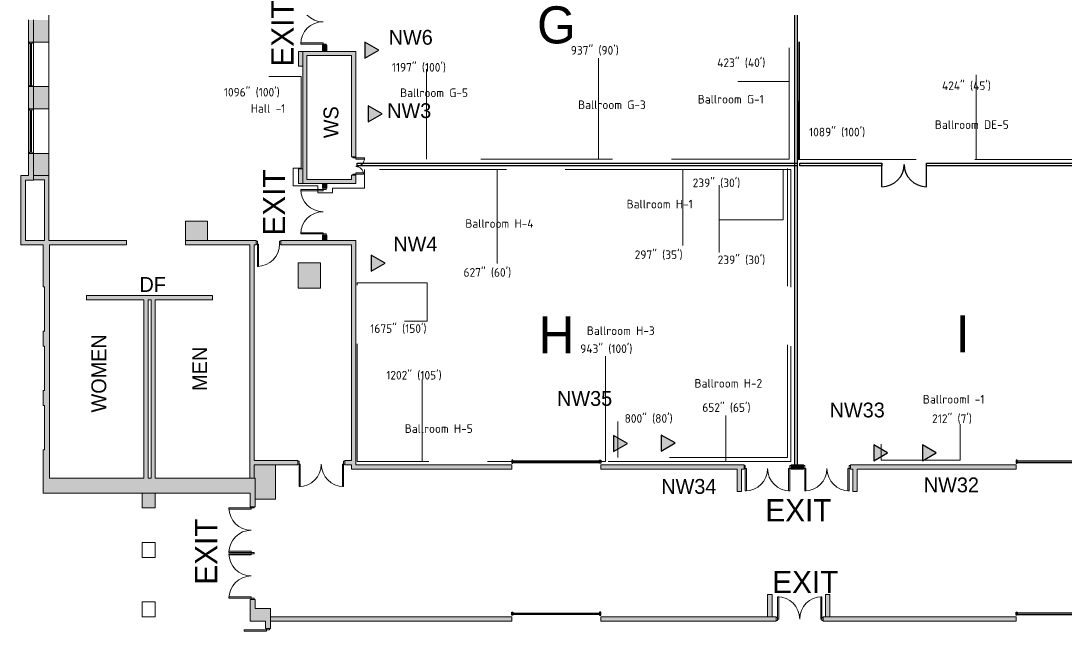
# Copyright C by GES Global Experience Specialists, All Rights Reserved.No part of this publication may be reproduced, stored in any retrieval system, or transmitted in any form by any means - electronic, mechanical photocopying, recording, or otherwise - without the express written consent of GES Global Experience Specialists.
# Model space of a CAD drawing. Header units: inches. Extents: x 619 to 4401, y -2787 to -96.
# Drawn here: x 619 to 2310, y -2763 to -1775 of the extents above; entities that cross this region are included whole.
import ezdxf
from ezdxf.enums import TextEntityAlignment as Align

# ---------------------------------------------------------------- set-up
doc = ezdxf.new("R2010")
doc.units = ezdxf.units.IN
doc.header["$LTSCALE"] = 100
doc.header["$MEASUREMENT"] = 0
doc.linetypes.add('DASHED', pattern=[19.05, 12.7, -6.35])
doc.linetypes.add('DASHEDTINY', pattern=[2.8575, 1.905, -0.9525])
for name, color, linetype, lineweight, true_color in [('AP-Name', 176, 'CONTINUOUS', 18, 0x000080), ('bldg_airwall_text', 176, 'CONTINUOUS', 25, 0x000080), ('WIRE RUN', 200, 'DASHEDTINY', 13, 0xaa00ff)]:
    doc.layers.add(name, color=color, linetype=linetype, lineweight=lineweight, true_color=true_color)
for name, color, linetype, lineweight in [('bldg_airwall', 52, 'DASHED', 25), ('bldg_doors', 7, 'CONTINUOUS', 13), ('bldg_glass', 7, 'CONTINUOUS', 13), ('bldg_text90', 94, 'CONTINUOUS', 25), ('bldg_wallint', 7, 'CONTINUOUS', 13), ('bldg_wallintsol', 7, 'CONTINUOUS', 13), ('data_jack', 110, 'CONTINUOUS', 25), ('LENGTH', 4, 'CONTINUOUS', 18)]:
    doc.layers.add(name, color=color, linetype=linetype, lineweight=lineweight)
doc.layers.add('bldg_doors_service', color=7, linetype='CONTINUOUS')
doc.styles.add('bldgtx30', font='bldgtx30')
doc.styles.add('bldgtx36', font='bldgtx36')
doc.styles.add('iso3098', font='iso3098')
doc.styles.add('showtx24', font='showtx24')

msp = doc.modelspace()

# ---------------------------------------------------------------- hatches: boundary and pattern name
at = {"layer": 'bldg_wallint'}
for points in [[(836.6, -2539.5), (815.6, -2539.5), (815.6, -2563.5), (836.6, -2563.5)], [(1023.5, -2726.5), (998.7, -2726.5), (998.7, -2711.7), (990.6, -2711.7), (990.6, -2747), (1015.3, -2747), (1015.3, -2759), (1023.5, -2759)]]:
    msp.add_hatch(color=256, dxfattribs=at).paths.add_polyline_path(points, flags=0)
at = {"layer": 'bldg_wallintsol'}
h = msp.add_hatch(color=256, dxfattribs=at)
h.paths.add_polyline_path([(664.5, -1665.7), (639.6, -1665.7), (639.6, -1701.7), (664.5, -1701.7)], flags=0)
h.paths.add_polyline_path([(664.5, -1773.7), (639.6, -1773.7), (639.6, -1809.7), (664.5, -1809.7)], flags=0)
h.paths.add_polyline_path([(664.5, -1881.7), (639.6, -1881.7), (639.6, -1917.7), (664.5, -1917.7)], flags=0)
h.paths.add_polyline_path([(664.5, -1989.7), (639.6, -1989.7), (639.6, -2025.7), (664.5, -2025.7)], flags=0)
for points in [[(639.6, -1773.7), (631.5, -1773.7), (631.5, -1809.7), (639.6, -1809.7)], [(1075.5, -1824.7), (1068.5, -1824.7), (1068.5, -1848.7), (1075.5, -1848.7)], [(1161.5, -1824.7), (1075.5, -1824.7), (1075.5, -2038.7), (1161.5, -2038.7), (1161.5, -2025.1), (1154.2, -2025.1), (1154.2, -2032.1), (1082.1, -2032.1), (1082.1, -1831.4), (1154.2, -1831.4), (1154.2, -1995.1), (1161.5, -1995.1)], [(1114.5, -1814.7), (1107.2, -1814.7), (1107.2, -1824.7), (1114.5, -1824.7)], [(639.6, -1881.7), (631.5, -1881.7), (631.5, -1917.7), (639.6, -1917.7)], [(1075.5, -2014.7), (1068.5, -2014.7), (1068.5, -2038.7), (1075.5, -2038.7)], [(1114.5, -2038.7), (1107.2, -2038.7), (1107.2, -2046.1), (1114.5, -2046.1)], [(885.5, -2099.5), (885.5, -2130.5), (921.5, -2130.5), (921.5, -2099.5)], [(1000.1, -2130.5), (996.8, -2130.5), (885.5, -2130.5), (885.5, -2137.8), (989.6, -2137.8), (989.6, -2486.7), (989.6, -2515.6), (996.8, -2515.6), (996.8, -2494), (1067.5, -2494), (1067.5, -2486.7), (996.8, -2486.7), (996.8, -2137.8), (1000.1, -2137.8)], [(1161.5, -2130.5), (1040.1, -2130.5), (1040.1, -2137.8), (1154.2, -2137.8), (1154.2, -2215.9), (1154.2, -2486.7), (1143.5, -2486.7), (1143.5, -2494), (1154.2, -2494), (1154.2, -2501), (1413.5, -2501), (1413.5, -2493.7), (1161.5, -2493.7), (1161.5, -2486.7), (1161.5, -2223.1)], [(1114.5, -2122.1), (1107.2, -2122.1), (1107.2, -2130.5), (1114.5, -2130.5)], [(1104, -2167), (1068, -2167), (1068, -2208), (1104, -2208)], [(1031.4, -2494), (996.8, -2494), (996.8, -2515.6), (998.7, -2515.6), (998.7, -2549.3), (1031.4, -2549.3)], [(1789.5, -2493.7), (1781.8, -2493.7), (1557.5, -2493.7), (1557.5, -2501), (1778.2, -2501), (1778.2, -2537), (1785.5, -2537), (1785.5, -2501), (1789.5, -2501)], [(1885.5, -2493.7), (1865.5, -2493.7), (1865.5, -2501), (1885.5, -2501)], [(2229.5, -2493.7), (1969.1, -2493.7), (1961.5, -2493.7), (1961.5, -2501), (1965.5, -2501), (1965.5, -2537), (1972.7, -2537), (1972.7, -2501), (2229.5, -2501)], [(1834.8, -2703.7), (1827.6, -2703.7), (1827.6, -2739.7), (1834.8, -2739.7)], [(1928.3, -2703.7), (1921, -2703.7), (1921, -2739.7), (1928.3, -2739.7)], [(1413.5, -2739.7), (1023.5, -2739.7), (1023.5, -2747), (1413.5, -2747)], [(1841.5, -2739.7), (1557.5, -2739.7), (1557.5, -2747), (1841.5, -2747)], [(2229.5, -2739.7), (1917.5, -2739.7), (1917.5, -2747), (2229.5, -2747)]]:
    msp.add_hatch(color=256, dxfattribs=at).paths.add_polyline_path(points, flags=0)
h = msp.add_hatch(color=256, dxfattribs=at)
h.paths.add_polyline_path([(998.7, -2515.6), (836.6, -2515.6), (836.6, -2227), (929.6, -2227), (929.6, -2219.8), (836.6, -2219.8), (818.6, -2219.8), (725.6, -2219.8), (725.6, -2227), (818.6, -2227), (818.6, -2515.6), (665.6, -2515.6), (665.6, -2137.8), (790.5, -2137.8), (790.5, -2130.5), (664.5, -2130.5), (664.5, -2025.7), (639.6, -2025.7), (639.6, -2032.4), (657.8, -2032.4), (657.8, -2130.5), (627, -2130.5), (627, -2033.2), (639.6, -2033.2), (639.6, -1989.7), (631.5, -1989.7), (631.5, -2025.7), (619.5, -2025.7), (619.5, -2138), (655.5, -2138), (655.5, -2205.7), (657.5, -2205.7), (657.5, -2277.7), (655.5, -2277.7), (655.5, -2301.7), (657.5, -2301.7), (657.5, -2373.7), (655.5, -2373.7), (655.5, -2397.7), (657.5, -2397.7), (657.5, -2469.7), (655.5, -2469.7), (655.5, -2539.5), (990.6, -2539.5), (990.6, -2561.7), (998.7, -2561.7)], flags=0)
h.paths.add_polyline_path([(830, -2515.6), (825.2, -2515.6), (825.2, -2227), (830, -2227)], flags=0)
at = {"layer": 'data_jack'}
for points in [[(1198.3, -1822.7), (1175.9, -1809.7), (1175.9, -1835.6)], [(1203.8, -1925.6), (1181.4, -1912.7), (1181.4, -1938.5)], [(1208.8, -2167.6), (1186.4, -2154.7), (1186.4, -2180.5)], [(1600.8, -2459.4), (1578.4, -2446.5), (1578.4, -2472.3)], [(1677.9, -2458.5), (1655.5, -2445.6), (1655.5, -2471.5)], [(1999.2, -2461.5), (1999.2, -2487.4), (2021.6, -2474.4)], [(2078.1, -2461.3), (2078.1, -2487.2), (2100.5, -2474.2)]]:
    msp.add_hatch(color=256, dxfattribs=at).paths.add_polyline_path(points, flags=0)

# ---------------------------------------------------------------- linework, layer by layer
at = {"layer": 'bldg_airwall', "linetype": 'CONTINUOUS'}
for p, q in [((2012.5, -2043.7), (2012.5, -2007.7)), ((2084.5, -2043.7), (2084.5, -2007.7))]:
    msp.add_line(p, q, dxfattribs=at)
at = {"layer": 'bldg_airwall'}
for points in [[(1871.5, -1631), (1875.5, -1631), (1875.5, -2497.2), (1871.5, -2497.2)], [(1163.5, -2005.7), (1875.5, -2005.7), (1875.5, -2009.7), (1163.5, -2009.7)], [(1879.5, -2005.7), (2012.5, -2005.7), (2012.5, -2009.7), (1879.5, -2009.7)], [(2084.5, -2005.7), (2384.5, -2005.7), (2384.5, -2009.7), (2084.5, -2009.7)]]:
    msp.add_lwpolyline(points, close=True, dxfattribs=at)
at = {"layer": 'bldg_airwall', "linetype": 'CONTINUOUS'}
for centre, start, end in [((2012.5, -2007.7), 270, 0), ((2084.5, -2007.7), 180, 270)]:
    msp.add_arc(centre, 36, start, end, dxfattribs=at)
at = {"layer": 'bldg_doors'}
for p, q in [((1108.3, -1810.7), (1072.3, -1810.7)), ((1072.3, -1810.7), (1072.3, -1812.7)), ((1072.3, -1812.7), (1108.3, -1812.7)), ((1108.3, -1812.7), (1108.3, -1810.7)), ((1108.3, -1814.7), (1108.3, -1812.7)), ((1108.3, -1812.7), (1113.3, -1812.7)), ((1113.3, -1814.7), (1108.3, -1814.7)), ((1113.3, -1812.7), (1113.3, -1814.7)), ((1156.5, -1997.1), (1156.5, -1995.1)), ((1156.5, -1995.1), (1161.5, -1995.1)), ((1161.5, -1995.1), (1161.5, -1997.1)), ((1161.5, -1997.1), (1156.5, -1997.1)), ((1161.5, -1997.1), (1161.5, -1999.1)), ((1175.5, -1997.1), (1161.5, -1997.1)), ((1161.5, -1999.1), (1175.5, -1999.1)), ((1175.5, -1999.1), (1175.5, -1997.1)), ((1156.5, -2023.1), (1156.5, -2025.1)), ((1161.5, -2023.1), (1156.5, -2023.1)), ((1156.5, -2025.1), (1161.5, -2025.1)), ((1173.5, -2021.1), (1161.5, -2021.1)), ((1161.5, -2021.1), (1161.5, -2023.1)), ((1161.5, -2025.1), (1161.5, -2023.1)), ((1161.5, -2023.1), (1173.5, -2023.1)), ((1173.5, -2023.1), (1173.5, -2021.1)), ((1072.3, -2050.1), (1072.3, -2048.1)), ((1072.3, -2048.1), (1108.3, -2048.1)), ((1108.3, -2050.1), (1072.3, -2050.1)), ((1113.3, -2046.1), (1108.3, -2046.1)), ((1108.3, -2046.1), (1108.3, -2048.1)), ((1108.3, -2048.1), (1113.3, -2048.1)), ((1108.3, -2048.1), (1108.3, -2050.1)), ((1113.3, -2048.1), (1113.3, -2046.1)), ((1108.3, -2118.1), (1072.3, -2118.1)), ((1072.3, -2118.1), (1072.3, -2120.1)), ((1072.3, -2120.1), (1108.3, -2120.1)), ((1108.3, -2120.1), (1108.3, -2118.1)), ((1108.3, -2122.1), (1108.3, -2120.1)), ((1108.3, -2120.1), (1113.3, -2120.1)), ((1113.3, -2122.1), (1108.3, -2122.1)), ((1113.3, -2120.1), (1113.3, -2122.1)), ((1002.1, -2131.6), (1000.1, -2131.6)), ((1000.1, -2131.6), (1000.1, -2136.6)), ((1000.1, -2136.6), (1002.1, -2136.6)), ((1002.1, -2136.6), (1002.1, -2131.6)), ((1002.1, -2136.6), (1004.1, -2136.6)), ((1002.1, -2172.6), (1002.1, -2136.6)), ((1004.1, -2136.6), (1004.1, -2172.6)), ((1038.1, -2131.6), (1040.1, -2131.6)), ((1038.1, -2136.6), (1038.1, -2131.6)), ((1040.1, -2136.6), (1038.1, -2136.6)), ((1040.1, -2131.6), (1040.1, -2136.6)), ((1004.1, -2172.6), (1002.1, -2172.6)), ((1069.5, -2487.9), (1067.5, -2487.9)), ((1067.5, -2487.9), (1067.5, -2492.9)), ((1067.5, -2492.9), (1069.5, -2492.9)), ((1069.5, -2492.9), (1069.5, -2487.9)), ((1069.5, -2492.9), (1071.5, -2492.9)), ((1069.5, -2528.9), (1069.5, -2492.9)), ((1071.5, -2492.9), (1071.5, -2528.9)), ((1141.5, -2492.9), (1139.5, -2492.9)), ((1139.5, -2492.9), (1139.5, -2528.9)), ((1141.5, -2487.9), (1143.5, -2487.9)), ((1141.5, -2492.9), (1141.5, -2487.9)), ((1141.5, -2528.9), (1141.5, -2492.9)), ((1143.5, -2492.9), (1141.5, -2492.9)), ((1143.5, -2487.9), (1143.5, -2492.9)), ((1791.5, -2494.9), (1789.5, -2494.9)), ((1789.5, -2494.9), (1789.5, -2499.9)), ((1789.5, -2499.9), (1791.5, -2499.9)), ((1791.5, -2499.9), (1791.5, -2494.9)), ((1791.5, -2499.9), (1793.5, -2499.9)), ((1791.5, -2535.9), (1791.5, -2499.9)), ((1793.5, -2499.9), (1793.5, -2535.9)), ((1863.5, -2499.9), (1861.5, -2499.9)), ((1861.5, -2499.9), (1861.5, -2535.9)), ((1863.5, -2494.9), (1865.5, -2494.9)), ((1863.5, -2499.9), (1863.5, -2494.9)), ((1863.5, -2535.9), (1863.5, -2499.9)), ((1865.5, -2499.9), (1863.5, -2499.9)), ((1865.5, -2494.9), (1865.5, -2499.9)), ((1887.5, -2494.9), (1885.5, -2494.9)), ((1885.5, -2494.9), (1885.5, -2499.9)), ((1885.5, -2499.9), (1887.5, -2499.9)), ((1887.5, -2499.9), (1887.5, -2494.9)), ((1887.5, -2499.9), (1889.5, -2499.9)), ((1887.5, -2535.9), (1887.5, -2499.9)), ((1889.5, -2499.9), (1889.5, -2535.9)), ((1959.5, -2499.9), (1957.5, -2499.9)), ((1957.5, -2499.9), (1957.5, -2535.9)), ((1959.5, -2494.9), (1961.5, -2494.9)), ((1959.5, -2499.9), (1959.5, -2494.9)), ((1959.5, -2535.9), (1959.5, -2499.9)), ((1961.5, -2499.9), (1959.5, -2499.9)), ((1961.5, -2494.9), (1961.5, -2499.9)), ((1071.5, -2528.9), (1069.5, -2528.9)), ((1139.5, -2528.9), (1141.5, -2528.9)), ((1793.5, -2535.9), (1791.5, -2535.9)), ((1861.5, -2535.9), (1863.5, -2535.9)), ((1889.5, -2535.9), (1887.5, -2535.9)), ((1957.5, -2535.9), (1959.5, -2535.9)), ((956.1, -2565.7), (956.1, -2563.7)), ((956.1, -2563.7), (992.1, -2563.7)), ((992.1, -2565.7), (956.1, -2565.7)), ((997.1, -2561.7), (992.1, -2561.7)), ((992.1, -2561.7), (992.1, -2563.7)), ((997.1, -2561.7), (992.1, -2561.7)), ((992.1, -2561.7), (992.1, -2563.7)), ((992.1, -2563.7), (997.1, -2563.7)), ((992.1, -2563.7), (992.1, -2565.7)), ((992.1, -2563.7), (997.1, -2563.7)), ((997.1, -2563.7), (997.1, -2561.7)), ((997.1, -2563.7), (997.1, -2561.7)), ((992.1, -2633.7), (956.1, -2633.7)), ((956.1, -2633.7), (956.1, -2635.7)), ((956.1, -2635.7), (992.1, -2635.7)), ((956.1, -2639.7), (956.1, -2637.7)), ((956.1, -2637.7), (992.1, -2637.7)), ((992.1, -2635.7), (992.1, -2633.7)), ((992.1, -2637.7), (992.1, -2635.7)), ((992.1, -2635.7), (997.1, -2635.7)), ((997.1, -2635.7), (992.1, -2635.7)), ((992.1, -2635.7), (992.1, -2637.7)), ((997.1, -2637.7), (992.1, -2637.7)), ((992.1, -2637.7), (992.1, -2639.7)), ((992.1, -2637.7), (997.1, -2637.7)), ((997.1, -2635.7), (997.1, -2637.7)), ((997.1, -2637.7), (997.1, -2635.7)), ((992.1, -2639.7), (956.1, -2639.7)), ((992.1, -2707.7), (956.1, -2707.7)), ((956.1, -2707.7), (956.1, -2709.7)), ((956.1, -2709.7), (992.1, -2709.7)), ((992.1, -2709.7), (992.1, -2707.7)), ((992.1, -2711.7), (992.1, -2709.7)), ((992.1, -2711.7), (992.1, -2709.7)), ((992.1, -2709.7), (997.1, -2709.7)), ((997.1, -2711.7), (992.1, -2711.7)), ((997.1, -2711.7), (992.1, -2711.7)), ((997.1, -2709.7), (997.1, -2711.7)), ((997.1, -2709.7), (997.1, -2711.7)), ((1845.5, -2707.4), (1843.5, -2707.4)), ((1843.5, -2707.4), (1843.5, -2743.4)), ((1845.5, -2743.4), (1845.5, -2707.4)), ((1913.5, -2743.4), (1913.5, -2707.4)), ((1913.5, -2707.4), (1915.5, -2707.4)), ((1915.5, -2707.4), (1915.5, -2743.4)), ((1843.5, -2740.9), (1841.5, -2740.9)), ((1841.5, -2740.9), (1841.5, -2745.9)), ((1841.5, -2745.9), (1843.5, -2745.9)), ((1843.5, -2745.9), (1843.5, -2740.9)), ((1843.5, -2743.4), (1845.5, -2743.4)), ((1915.5, -2743.4), (1913.5, -2743.4)), ((1915.5, -2740.9), (1917.5, -2740.9)), ((1915.5, -2745.9), (1915.5, -2740.9)), ((1917.5, -2745.9), (1915.5, -2745.9)), ((1917.5, -2740.9), (1917.5, -2745.9)), ((980.9, -2763), (980.9, -2761)), ((980.9, -2761), (1016.9, -2761)), ((1016.9, -2763), (980.9, -2763)), ((1021.9, -2759), (1016.9, -2759)), ((1016.9, -2759), (1016.9, -2761)), ((1016.9, -2761), (1021.9, -2761)), ((1016.9, -2761), (1016.9, -2763)), ((1021.9, -2761), (1021.9, -2759))]:
    msp.add_line(p, q, dxfattribs=at)
for centre, radius, start, end in [((1108.3, -1740.7), 36, 180, -90), ((1108.3, -1812.7), 36, 90, 180), ((1161.5, -1997.1), 14, 270, 0), ((1161.5, -2023.1), 12, 0, 90), ((1108.3, -2048.1), 36, 180, -90), ((1108.3, -2120.1), 36, 90, 180), ((1002.1, -2136.6), 36, 270, 0), ((1069.5, -2492.9), 36, -90, 0), ((1141.5, -2492.9), 36, 180, 270), ((1791.5, -2499.9), 36, -90, 0), ((1863.5, -2499.9), 36, 180, 270), ((1887.5, -2499.9), 36, -90, 0), ((1959.5, -2499.9), 36, 180, 270), ((992.1, -2563.7), 36, 180, -90), ((992.1, -2635.7), 36, 90, 180), ((992.1, -2637.7), 36, 180, -90), ((992.1, -2709.7), 36, 90, 180), ((1843.5, -2743.4), 36, 0, 90), ((1915.5, -2743.4), 36, 90, 180)]:
    msp.add_arc(centre, radius, start, end, dxfattribs=at)
at = {"layer": 'bldg_doors_service'}
for p, q in [((1415.5, -2486.4), (1413.5, -2486.4)), ((1413.5, -2486.4), (1413.5, -2491.4)), ((1413.5, -2491.4), (1415.5, -2491.4)), ((1415.5, -2491.4), (1415.5, -2486.4)), ((1555.5, -2487.9), (1415.5, -2487.9)), ((1415.5, -2487.9), (1415.5, -2489.9)), ((1415.5, -2489.9), (1555.5, -2489.9)), ((1555.5, -2486.4), (1557.5, -2486.4)), ((1555.5, -2491.4), (1555.5, -2486.4)), ((1555.5, -2489.9), (1555.5, -2487.9)), ((1557.5, -2491.4), (1555.5, -2491.4)), ((1557.5, -2486.4), (1557.5, -2491.4)), ((2231.5, -2486.4), (2229.5, -2486.4)), ((2229.5, -2486.4), (2229.5, -2491.4)), ((2229.5, -2491.4), (2231.5, -2491.4)), ((2231.5, -2491.4), (2231.5, -2486.4)), ((2371.5, -2487.9), (2231.5, -2487.9)), ((2231.5, -2487.9), (2231.5, -2489.9)), ((2231.5, -2489.9), (2371.5, -2489.9)), ((1413.5, -2737.4), (1413.5, -2732.4)), ((1413.5, -2732.4), (1415.5, -2732.4)), ((1415.5, -2737.4), (1413.5, -2737.4)), ((1415.5, -2732.4), (1415.5, -2737.4)), ((1415.5, -2735.9), (1415.5, -2733.9)), ((1415.5, -2733.9), (1555.5, -2733.9)), ((1555.5, -2735.9), (1415.5, -2735.9)), ((1557.5, -2732.4), (1555.5, -2732.4)), ((1555.5, -2732.4), (1555.5, -2737.4)), ((1555.5, -2733.9), (1555.5, -2735.9)), ((1555.5, -2737.4), (1557.5, -2737.4)), ((1557.5, -2737.4), (1557.5, -2732.4)), ((2229.5, -2737.4), (2229.5, -2732.4)), ((2229.5, -2732.4), (2231.5, -2732.4)), ((2231.5, -2737.4), (2229.5, -2737.4)), ((2231.5, -2732.4), (2231.5, -2737.4)), ((2231.5, -2733.9), (2231.5, -2735.9)), ((2371.5, -2733.9), (2231.5, -2733.9)), ((2231.5, -2735.9), (2371.5, -2735.9))]:
    msp.add_line(p, q, dxfattribs=at)
at = {"layer": 'bldg_glass'}
for p, q in [((631.5, -1881.7), (631.5, -1809.7)), ((637.9, -1809.7), (633.2, -1809.7)), ((633.2, -1809.7), (633.2, -1811.7)), ((633.2, -1811.7), (637.9, -1811.7)), ((636.5, -1811.7), (634.5, -1811.7)), ((634.5, -1811.7), (634.5, -1879.8)), ((634.5, -1813.7), (636.5, -1813.7)), ((635.5, -1877.8), (635.5, -1813.7)), ((636.5, -1879.8), (636.5, -1811.7)), ((637.9, -1811.7), (637.9, -1809.7)), ((639.6, -1881.7), (639.6, -1809.7)), ((633.2, -1881.7), (633.2, -1879.8)), ((633.2, -1879.8), (637.9, -1879.8)), ((637.9, -1881.7), (633.2, -1881.7)), ((634.5, -1877.8), (636.5, -1877.8)), ((634.5, -1879.8), (636.5, -1879.8)), ((637.9, -1879.8), (637.9, -1881.7)), ((631.5, -1989.7), (631.5, -1917.7)), ((637.9, -1917.7), (633.2, -1917.7)), ((633.2, -1917.7), (633.2, -1919.7)), ((633.2, -1919.7), (637.9, -1919.7)), ((636.5, -1919.7), (634.5, -1919.7)), ((634.5, -1919.7), (634.5, -1987.8)), ((634.5, -1921.7), (636.5, -1921.7)), ((635.5, -1985.8), (635.5, -1921.7)), ((636.5, -1987.8), (636.5, -1919.7)), ((637.9, -1919.7), (637.9, -1917.7)), ((639.6, -1989.7), (639.6, -1917.7)), ((633.2, -1989.7), (633.2, -1987.8)), ((633.2, -1987.8), (637.9, -1987.8)), ((637.9, -1989.7), (633.2, -1989.7)), ((634.5, -1985.8), (636.5, -1985.8)), ((634.5, -1987.8), (636.5, -1987.8)), ((637.9, -1987.8), (637.9, -1989.7))]:
    msp.add_line(p, q, dxfattribs=at)
at = {"layer": 'bldg_wallint'}
for p, q in [((664.5, -2025.7), (664.5, -1557.7)), ((631.5, -1773.7), (631.5, -1809.7)), ((639.6, -1809.7), (639.6, -1773.7)), ((631.5, -1809.7), (639.6, -1809.7)), ((639.6, -1809.7), (664.5, -1809.7)), ((1068.5, -1848.7), (1068.5, -1824.7)), ((1068.5, -1824.7), (1075.5, -1824.7)), ((1161.5, -1824.7), (1075.5, -1824.7)), ((1075.5, -1824.7), (1075.5, -2038.7)), ((1107.2, -1814.7), (1107.2, -1824.7)), ((1114.5, -1814.7), (1107.2, -1814.7)), ((1114.5, -1824.7), (1114.5, -1814.7)), ((1161.5, -1995.1), (1161.5, -1824.7)), ((1082.1, -1831.4), (1154.2, -1831.4)), ((1082.1, -2032.1), (1082.1, -1831.4)), ((1154.2, -1831.4), (1154.2, -1995.1)), ((1075.5, -1848.7), (1068.5, -1848.7)), ((631.5, -1881.7), (631.5, -1917.7)), ((639.6, -1881.7), (631.5, -1881.7)), ((639.6, -1917.7), (639.6, -1881.7)), ((639.6, -1881.7), (664.5, -1881.7)), ((631.5, -1917.7), (639.6, -1917.7)), ((639.6, -1917.7), (664.5, -1917.7)), ((631.5, -1989.7), (631.5, -2025.7)), ((639.6, -1989.7), (631.5, -1989.7)), ((639.6, -2033.2), (639.6, -1989.7)), ((639.6, -1989.7), (664.5, -1989.7)), ((1154.2, -1995.1), (1161.5, -1995.1)), ((619.5, -2025.7), (619.5, -2138)), ((631.5, -2025.7), (619.5, -2025.7)), ((664.5, -2025.7), (639.6, -2025.7)), ((639.6, -2025.7), (639.6, -2032.4)), ((664.5, -2130.5), (664.5, -2025.7)), ((1068.5, -2038.7), (1068.5, -2014.7)), ((1068.5, -2014.7), (1075.5, -2014.7)), ((1154.2, -2025.1), (1154.2, -2032.1)), ((1161.5, -2025.1), (1154.2, -2025.1)), ((1161.5, -2038.7), (1161.5, -2025.1)), ((627, -2130.5), (627, -2033.2)), ((627, -2033.2), (639.6, -2033.2)), ((639.6, -2032.4), (657.8, -2032.4)), ((657.8, -2032.4), (657.8, -2130.5)), ((1075.5, -2038.7), (1068.5, -2038.7)), ((1075.5, -2038.7), (1161.5, -2038.7)), ((1154.2, -2032.1), (1082.1, -2032.1)), ((1107.2, -2038.7), (1107.2, -2046.1)), ((1114.5, -2046.1), (1114.5, -2038.7)), ((1107.2, -2046.1), (1114.5, -2046.1)), ((885.5, -2130.5), (885.5, -2099.5)), ((885.5, -2099.5), (921.5, -2099.5)), ((921.5, -2099.5), (921.5, -2130.5)), ((627, -2130.5), (657.8, -2130.5)), ((790.5, -2130.5), (664.5, -2130.5)), ((790.5, -2137.8), (790.5, -2130.5)), ((996.8, -2130.5), (885.5, -2130.5)), ((885.5, -2130.5), (885.5, -2137.8)), ((1000.1, -2130.5), (996.8, -2130.5)), ((1000.1, -2137.8), (1000.1, -2130.5)), ((1000.1, -2130.5), (1000.1, -2137.8)), ((1161.5, -2130.5), (1040.1, -2130.5)), ((1040.1, -2130.5), (1040.1, -2137.8)), ((1107.2, -2122.1), (1107.2, -2130.5)), ((1114.5, -2122.1), (1107.2, -2122.1)), ((1114.5, -2130.5), (1114.5, -2122.1)), ((1161.5, -2223.1), (1161.5, -2130.5)), ((619.5, -2138), (655.5, -2138)), ((655.5, -2138), (655.5, -2205.7)), ((665.6, -2515.6), (665.6, -2137.8)), ((665.6, -2137.8), (790.5, -2137.8)), ((885.5, -2137.8), (989.6, -2137.8)), ((989.6, -2137.8), (989.6, -2486.7)), ((996.8, -2486.7), (996.8, -2137.8)), ((996.8, -2137.8), (1000.1, -2137.8)), ((1040.1, -2137.8), (1154.2, -2137.8)), ((1154.2, -2137.8), (1154.2, -2486.7)), ((1154.2, -2137.8), (1154.2, -2215.9)), ((1068, -2208), (1068, -2167)), ((1068, -2167), (1104, -2167)), ((1104, -2167), (1104, -2208)), ((655.5, -2205.7), (657.5, -2205.7)), ((657.5, -2205.7), (657.5, -2277.7)), ((1068, -2208), (1104, -2208)), ((818.6, -2219.8), (725.6, -2219.8)), ((725.6, -2219.8), (725.6, -2227)), ((725.6, -2227), (818.6, -2227)), ((836.6, -2219.8), (818.6, -2219.8)), ((818.6, -2227), (818.6, -2515.6)), ((825.2, -2515.6), (825.2, -2227)), ((825.2, -2227), (830, -2227)), ((830, -2227), (830, -2515.6)), ((929.6, -2219.8), (836.6, -2219.8)), ((836.6, -2515.6), (836.6, -2227)), ((836.6, -2227), (929.6, -2227)), ((929.6, -2227), (929.6, -2219.8)), ((1161.5, -2486.7), (1161.5, -2223.1)), ((655.5, -2277.7), (655.5, -2301.7)), ((657.5, -2277.7), (655.5, -2277.7)), ((655.5, -2301.7), (657.5, -2301.7)), ((657.5, -2301.7), (657.5, -2373.7)), ((655.5, -2373.7), (655.5, -2397.7)), ((657.5, -2373.7), (655.5, -2373.7)), ((655.5, -2397.7), (657.5, -2397.7)), ((657.5, -2397.7), (657.5, -2469.7)), ((655.5, -2469.7), (655.5, -2539.5)), ((657.5, -2469.7), (655.5, -2469.7)), ((989.6, -2486.7), (989.6, -2515.6)), ((1067.5, -2486.7), (996.8, -2486.7)), ((996.8, -2515.6), (996.8, -2494)), ((996.8, -2494), (1067.5, -2494)), ((1031.4, -2494), (1031.4, -2549.3)), ((1067.5, -2494), (1067.5, -2486.7)), ((1154.2, -2486.7), (1143.5, -2486.7)), ((1143.5, -2486.7), (1143.5, -2494)), ((1143.5, -2494), (1154.2, -2494)), ((1154.2, -2494), (1154.2, -2501)), ((1154.2, -2501), (1413.5, -2501)), ((1161.5, -2493.7), (1161.5, -2486.7)), ((1413.5, -2493.7), (1161.5, -2493.7)), ((1413.5, -2501), (1413.5, -2493.7)), ((1781.8, -2493.7), (1557.5, -2493.7)), ((1557.5, -2493.7), (1557.5, -2501)), ((1557.5, -2501), (1778.2, -2501)), ((1778.2, -2501), (1778.2, -2537)), ((1789.5, -2493.7), (1781.8, -2493.7)), ((1785.5, -2537), (1785.5, -2501)), ((1785.5, -2501), (1789.5, -2501)), ((1789.5, -2501), (1789.5, -2493.7)), ((1885.5, -2493.7), (1865.5, -2493.7)), ((1865.5, -2493.7), (1865.5, -2501)), ((1865.5, -2501), (1885.5, -2501)), ((1885.5, -2501), (1885.5, -2493.7)), ((1969.1, -2493.7), (1961.5, -2493.7)), ((1961.5, -2493.7), (1961.5, -2501)), ((1961.5, -2501), (1965.5, -2501)), ((1965.5, -2501), (1965.5, -2537)), ((2229.5, -2493.7), (1969.1, -2493.7)), ((1972.7, -2501), (2229.5, -2501)), ((1972.7, -2537), (1972.7, -2501)), ((2229.5, -2501), (2229.5, -2493.7)), ((818.6, -2515.6), (665.6, -2515.6)), ((830, -2515.6), (825.2, -2515.6)), ((998.7, -2515.6), (836.6, -2515.6)), ((989.6, -2515.6), (996.8, -2515.6)), ((998.7, -2561.7), (998.7, -2515.6)), ((655.5, -2539.5), (990.6, -2539.5)), ((815.6, -2539.5), (815.6, -2563.5)), ((836.6, -2539.5), (815.6, -2539.5)), ((836.6, -2563.5), (836.6, -2539.5)), ((990.6, -2539.5), (990.6, -2561.7)), ((998.7, -2549.3), (1031.4, -2549.3)), ((1778.2, -2537), (1785.5, -2537)), ((1965.5, -2537), (1972.7, -2537)), ((815.6, -2563.5), (836.6, -2563.5)), ((998.7, -2561.7), (990.6, -2561.7)), ((815.6, -2619.7), (815.6, -2643.7)), ((836.6, -2619.7), (815.6, -2619.7)), ((836.6, -2643.7), (836.6, -2619.7)), ((815.6, -2643.7), (836.6, -2643.7)), ((1827.6, -2703.7), (1834.8, -2703.7)), ((1827.6, -2739.7), (1827.6, -2703.7)), ((1834.8, -2703.7), (1834.8, -2739.7)), ((1921, -2703.7), (1928.3, -2703.7)), ((1921, -2739.7), (1921, -2703.7)), ((1928.3, -2703.7), (1928.3, -2739.7)), ((815.6, -2715.7), (815.6, -2739.7)), ((836.6, -2715.7), (815.6, -2715.7)), ((836.6, -2739.7), (836.6, -2715.7)), ((998.7, -2711.7), (990.6, -2711.7)), ((990.6, -2747), (990.6, -2711.7)), ((998.3, -2711.7), (991, -2711.7)), ((998.7, -2726.5), (998.7, -2711.7)), ((1023.5, -2726.5), (998.7, -2726.5)), ((1023.5, -2759), (1023.5, -2726.5)), ((815.6, -2739.7), (836.6, -2739.7)), ((1015.3, -2747), (990.6, -2747)), ((1015.3, -2759), (1015.3, -2747)), ((1413.5, -2739.7), (1023.5, -2739.7)), ((1023.5, -2739.7), (1023.5, -2747)), ((1023.5, -2747), (1413.5, -2747)), ((1413.5, -2747), (1413.5, -2739.7)), ((1557.5, -2739.7), (1557.5, -2747)), ((1841.5, -2739.7), (1557.5, -2739.7)), ((1557.5, -2747), (1841.5, -2747)), ((1841.5, -2747), (1841.5, -2739.7)), ((2229.5, -2739.7), (1917.5, -2739.7)), ((1917.5, -2747), (1917.5, -2739.7)), ((1917.5, -2739.7), (1917.5, -2747)), ((1917.5, -2747), (2229.5, -2747)), ((2229.5, -2747), (2229.5, -2739.7)), ((1015.3, -2759), (1023.5, -2759))]:
    msp.add_line(p, q, dxfattribs=at)
at = {"layer": 'data_jack'}
for points in [[(1198.3, -1822.7), (1175.9, -1809.7), (1175.9, -1835.6)], [(1203.8, -1925.6), (1181.4, -1912.7), (1181.4, -1938.5)], [(1208.8, -2167.6), (1186.4, -2154.7), (1186.4, -2180.5)], [(1600.8, -2459.4), (1578.4, -2446.5), (1578.4, -2472.3)], [(1677.9, -2458.5), (1655.5, -2445.6), (1655.5, -2471.5)], [(2021.6, -2474.4), (1999.2, -2461.5), (1999.2, -2487.4)], [(2100.5, -2474.2), (2078.1, -2461.3), (2078.1, -2487.2)]]:
    msp.add_lwpolyline(points, close=True, dxfattribs=at)
at = {"layer": 'WIRE RUN', "color": 40, "true_color": 0xffaa00}
for p, q in [((1877.3, -1999.8), (1880.3, -1076)), ((1859.5, -2014.1), (1859.5, -2482.2)), ((1585.3, -2482.2), (1585.3, -2423.7)), ((1859.5, -2482.2), (1585.3, -2482.2))]:
    msp.add_line(p, q, dxfattribs=at)
at = {"layer": 'WIRE RUN'}
for p, q in [((1862.6, -1533), (1862.6, -1873.4)), ((1879.1, -1999.9), (1879.1, -1729.9)), ((1553.9, -1998.9), (1553.9, -1835.6)), ((1275.9, -1998.9), (1275.9, -1853.6)), ((1072.7, -1865.4), (1020.5, -1865.4)), ((1072.7, -2013.6), (1072.7, -1865.4)), ((1862.6, -1873.4), (1779.4, -1873.4)), ((1862.6, -1873.4), (1862.6, -1998.9)), ((2165.1, -1999.8), (2165.1, -1862.8)), ((1553.9, -1998.9), (1275.9, -1998.9)), ((1862.6, -1998.9), (1553.9, -1998.9)), ((1877.3, -1999.8), (2165.1, -1999.8)), ((1059.7, -2042), (1059.7, -2013.6)), ((1059.7, -2013.6), (1072.7, -2013.6)), ((1390.2, -2015.8), (1175.1, -2015.8)), ((1175.1, -2015.8), (1175.1, -2046)), ((1690.6, -2015.8), (1390.2, -2015.8)), ((1390.2, -2015.8), (1390.2, -2168.2)), ((1865.3, -2015.8), (1690.6, -2015.8)), ((1690.6, -2015.8), (1690.6, -2138.8)), ((1865.3, -2015.8), (1865.3, -2488.7)), ((1099.6, -2042), (1059.7, -2042)), ((1099.6, -2053.4), (1099.6, -2042)), ((1175.1, -2046), (1123.8, -2046)), ((1123.8, -2046), (1123.8, -2053.4)), ((1123.8, -2053.4), (1099.6, -2053.4)), ((1565, -2488.7), (1565, -2318)), ((1268.5, -2488.7), (1268.5, -2355.8)), ((1760.2, -2488.7), (1760.2, -2414.1)), ((2139.2, -2486.4), (2139.2, -2427.8)), ((2011.3, -2460.6), (2011.3, -2486.4)), ((1565, -2488.7), (1268.5, -2488.7)), ((1760.2, -2488.7), (1565, -2488.7)), ((1865.3, -2488.7), (1760.2, -2488.7)), ((2011.3, -2486.4), (2139.2, -2486.4))]:
    msp.add_line(p, q, dxfattribs=at)
at = {"layer": 'WIRE RUN', "color": 3}
for p, q in [((2165.1, -1999.8), (2404.4, -1999.8)), ((1852.9, -2017.1), (1852.9, -2097)), ((1749.1, -2097), (1749.1, -2041.2)), ((1852.9, -2097), (1749.1, -2097)), ((1749.1, -2097), (1749.1, -2150.3)), ((1163.4, -2488.7), (1163.4, -2199.3)), ((1163.4, -2199.3), (1276.5, -2199.3)), ((1276.5, -2199.3), (1276.5, -2261.1)), ((1276.5, -2261.1), (1240, -2261.1)), ((1268.5, -2488.7), (1163.4, -2488.7))]:
    msp.add_line(p, q, dxfattribs=at)

# ---------------------------------------------------------------- texts
at = {"layer": 'AP-Name', "style": 'iso3098'}
for s, p in [('Ballroom G-5', (1233.1, -1898.6)), ('Hall -1', (991.5, -1924)), ('Ballroom G-3', (1521, -1918)), ('Ballroom G-1', (1714.6, -1909)), ('Ballroom DE-5', (2098.2, -1950.2)), ('Ballroom H-1', (1599.5, -2078.8)), ('Ballroom H-4', (1338.5, -2110.2)), ('Ballroom H-3', (1535.2, -2283.7)), ('Ballroom H-2', (1709.4, -2368.9)), ('BallroomI -1', (2078.8, -2394.7)), ('Ballroom H-5', (1240.5, -2442.2))]:
    msp.add_text(s, height=14, dxfattribs=at).set_placement(p)
at = {"layer": 'bldg_airwall_text', "style": 'bldgtx36'}
for s, p in [('G', (1485.8, -1811.7)), ('H', (1485.8, -2313.6)), ('I', (2142.9, -2311.9))]:
    msp.add_text(s, height=60, dxfattribs=at).set_placement(p, align=Align.CENTER)
at = {"layer": 'bldg_text90'}
for s, height, style, p in [('EXIT', 36, 'bldgtx36', (1060.5, -1795.6)), ('EXIT', 36, 'bldgtx36', (1047, -2069.2)), ('WOMEN', 24, 'bldgtx30', (757.5, -2345.8)), ('MEN', 24, 'bldgtx30', (920.6, -2338.4)), ('EXIT', 36, 'bldgtx36', (937, -2634.3))]:
    msp.add_text(s, height=height, rotation=90, dxfattribs=dict(at, style=style)).set_placement(p, align=Align.CENTER)
at = {"layer": 'bldg_text90', "style": 'bldgtx36'}
msp.add_text('WS', height=24, rotation=90, dxfattribs=at).set_placement((1133.1, -1965.1))
at = {"layer": 'bldg_text90'}
for s, height, style, p in [('DF', 24, 'bldgtx30', (832.7, -2213.9)), ('EXIT', 36, 'bldgtx36', (1877.4, -2585.3)), ('EXIT', 36, 'bldgtx36', (1888.5, -2701.5))]:
    msp.add_text(s, height=height, dxfattribs=dict(at, style=style)).set_placement(p, align=Align.CENTER)
at = {"layer": 'data_jack', "style": 'showtx24'}
for s, p in [('NW6', (1214.5, -1813.8)), ('NW3', (1212, -1932.5)), ('NW4', (1222, -2148.5)), ('NW35', (1486.9, -2398.4)), ('NW33', (1927.9, -2417.1)), ('NW34', (1655.5, -2540.8)), ('NW32', (2080.3, -2538.3))]:
    msp.add_text(s, height=24, dxfattribs=at).set_placement(p)
at = {"layer": 'LENGTH', "style": 'iso3098'}
for s, p in [('937" (90\')', (1509.1, -1829.9)), ('1197" (100\')', (1219.5, -1857.4)), ('423" (40\')', (1746, -1849.9)), ('424" (45\')', (2109.7, -1887.2)), ('1096" (100\')', (947.8, -1897.7)), ('1089" (100\')', (1894.6, -1962.2)), ('239" (30\')', (1706.3, -2044.4)), ('297" (35\')', (1612.5, -2160.7)), ('239" (30\')', (1746.7, -2169)), ('627" (60\')', (1335.6, -2189.4)), ('1675" (150\')', (1184.6, -2280.3)), ('943" (100\')', (1524.4, -2312.9)), ('1202" (105\')', (1210.5, -2355.8)), ('652" (65\')', (1721.9, -2408.1)), ('800" (80\')', (1596.2, -2425.8)), ('212" (7\')', (2093.7, -2426.1))]:
    msp.add_text(s, height=14, dxfattribs=at).set_placement(p)

doc.saveas('drawing.dxf')
